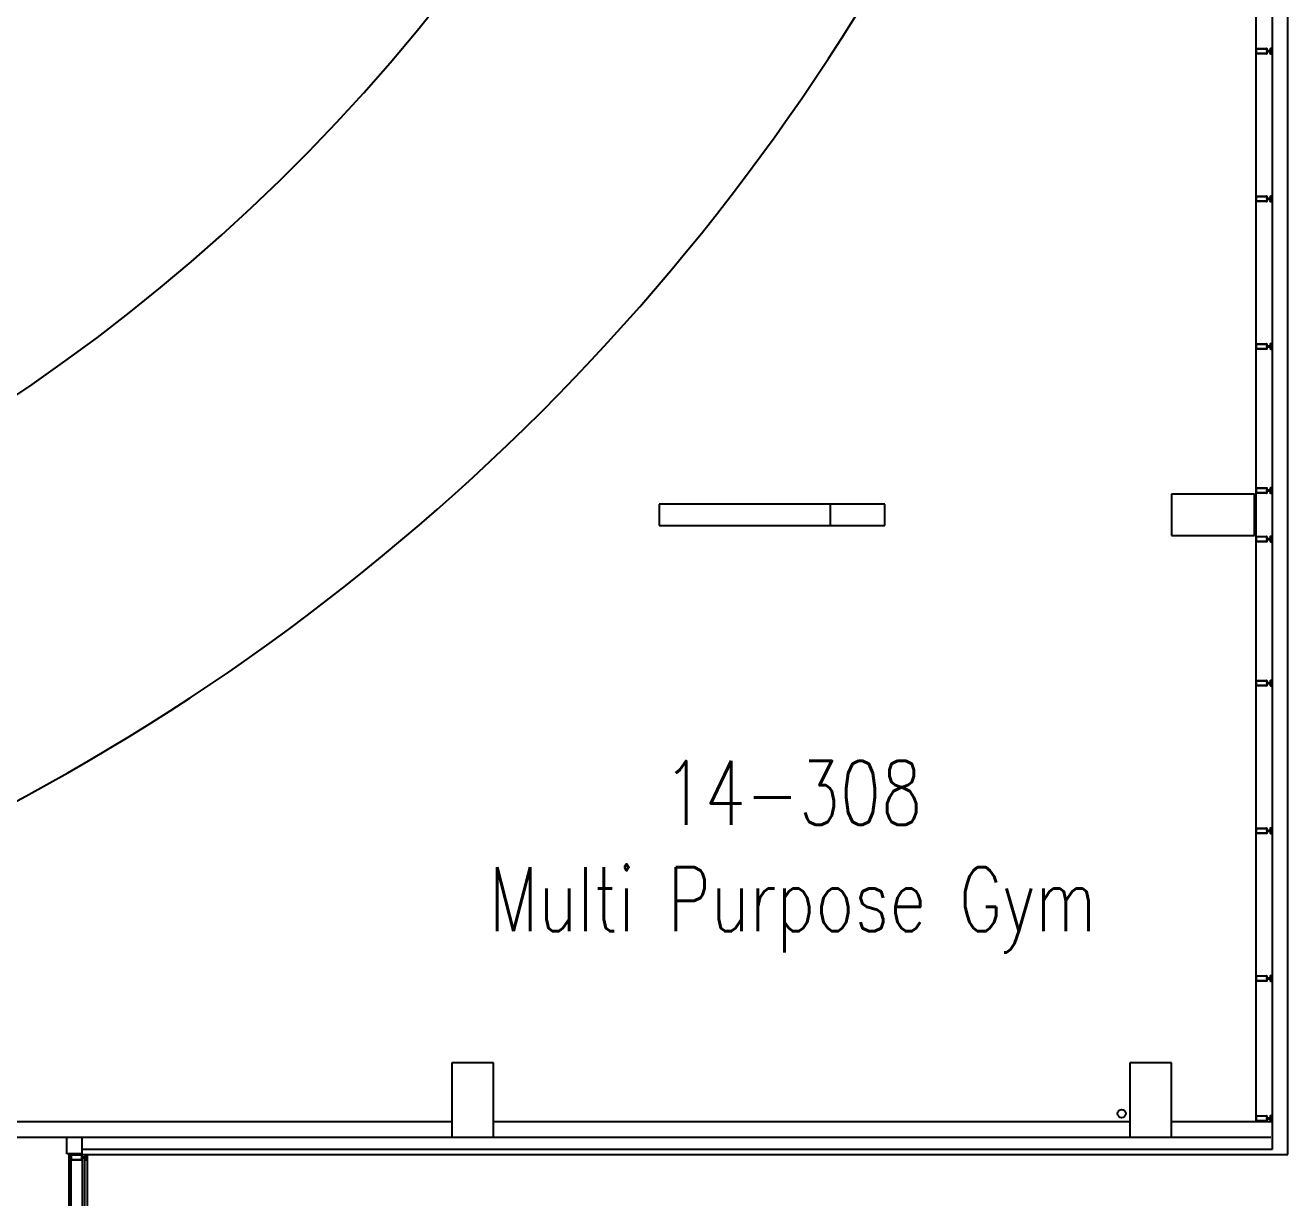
# Model space of a CAD drawing. Extents: x 11182 to 734459, y -1391328 to 152085.
# Drawn here: x 524027 to 539251, y -1367659 to -1353424 of the extents above; entities that cross this region are included whole.
import ezdxf
from ezdxf.enums import TextEntityAlignment as Align

# ---------------------------------------------------------------- set-up
doc = ezdxf.new("R2010")
doc.units = 0
doc.header["$LTSCALE"] = 500
doc.header["$MEASUREMENT"] = 0
for name, color, linetype in [('0_room_data', 7, 'CONTINUOUS'), ('1_Wall_Exist', 251, 'CONTINUOUS'), ('3_Text', 7, 'CONTINUOUS')]:
    doc.layers.add(name, color=color, linetype=linetype)
doc.styles.add('1_200', font='simplex.shx', dxfattribs={"width": 0.75, "height": 460})

# ---------------------------------------------------------------- blocks, each defined once
blk = doc.blocks.new('room_data')
at = {"layer": '3_Text', "style": '1_200', "width": 0.75}
for tag, p in [('ROOMNUM', (0, 0)), ('ROOMUSE', (0, -575))]:
    blk.add_attdef(tag, text='', height=345, dxfattribs=at).set_placement(p, align=Align.MIDDLE_CENTER)

msp = doc.modelspace()

# ---------------------------------------------------------------- linework, layer by layer
at = {"layer": '1_Wall_Exist'}
for p, q in [((539251, -1367041), (539251, -1339553)), ((539036, -1353729), (539036, -1353745)), ((539036, -1355509), (539036, -1355525)), ((539036, -1357289), (539036, -1357305)), ((538848, -1359077), (537848, -1359077)), ((537848, -1359077), (537848, -1359577)), ((538848, -1359577), (538848, -1359077)), ((539036, -1359027), (539036, -1359043)), ((531671, -1359197), (531671, -1359457)), ((534394, -1359197), (531671, -1359197)), ((533733, -1359197), (533733, -1359457)), ((534394, -1359457), (534394, -1359197)), ((531671, -1359457), (534394, -1359457)), ((537848, -1359577), (538848, -1359577)), ((539036, -1359611), (539036, -1359627)), ((539036, -1361349), (539036, -1361365)), ((539036, -1363129), (539036, -1363145)), ((539036, -1364909), (539036, -1364925)), ((529673, -1365937), (529173, -1365937)), ((529173, -1365937), (529173, -1366837)), ((529673, -1366837), (529673, -1365937)), ((537848, -1365937), (537348, -1365937)), ((537348, -1365937), (537348, -1366837)), ((537848, -1366837), (537848, -1365937)), ((539036, -1366597), (539036, -1366613)), ((529171, -1366647), (521496, -1366647)), ((537348, -1366647), (529671, -1366647)), ((539066, -1366647), (537848, -1366647)), ((539066, -1366978), (539066, -1366647)), ((539048, -1366837), (503442, -1366837)), ((524529, -1367033), (524529, -1366837)), ((524710, -1366837), (524710, -1367041)), ((524710, -1367033), (524529, -1367033)), ((524558, -1367659), (524558, -1367033)), ((524710, -1366978), (539066, -1366978)), ((524710, -1367041), (539251, -1367041)), ((524719, -1367659), (524719, -1367081)), ((524745, -1367659), (524745, -1367081)), ((524746, -1367071), (524746, -1367083)), ((524582, -1367659), (524582, -1367105)), ((524776, -1367659), (524776, -1367105))]:
    msp.add_line(p, q, dxfattribs=at)
for points in [[(539042, -1366613), (539000, -1366613), (539000, -1366631, -0.414214), (538999, -1366632), (538998, -1366632), (538998, -1366631), (538995, -1366631, 0.414214), (538994, -1366633), (538994, -1366634, 0.414214), (538995, -1366635), (538998, -1366635), (538998, -1366634), (538999, -1366634, -0.414214), (539000, -1366635), (539000, -1366637), (538872, -1366637), (538872, -1339626)], [(539066, -1366573), (539042, -1366573), (539042, -1366573, 0.36397), (539042, -1366574), (539045, -1366574), (539048, -1366575), (539064, -1366575), (539064, -1366635), (539048, -1366635, 1.25595), (539045, -1366635), (539042, -1366636, 0.36397), (539042, -1366636), (539042, -1366637), (539066, -1366637), (539066, -1339553)], [(538872, -1353705), (539000, -1353705), (539000, -1353706), (538999, -1353707), (538998, -1353707), (538998, -1353706), (538995, -1353706, 0.414214), (538994, -1353708), (538994, -1353709, 0.414214), (538995, -1353710), (538998, -1353710), (538998, -1353710), (538999, -1353710, -0.414214), (539000, -1353710), (539000, -1353729), (539042, -1353729)], [(539042, -1353745), (539000, -1353745), (539000, -1353763, -0.414214), (538999, -1353764), (538998, -1353764), (538998, -1353763), (538995, -1353763, 0.414214), (538994, -1353765), (538994, -1353766, 0.414214), (538995, -1353767), (538998, -1353767), (538998, -1353766), (538999, -1353766, -0.414214), (539000, -1353767), (539000, -1353769), (538872, -1353769)], [(539036, -1353733), (539035, -1353733), (539034, -1353734), (539034, -1353734), (539034, -1353733), (539033, -1353733), (539033, -1353734), (539033, -1353734), (539032, -1353733), (539032, -1353733), (539031, -1353734), (539031, -1353734), (539030, -1353733), (539030, -1353733), (539030, -1353734), (539029, -1353734), (539029, -1353733), (539029, -1353733), (539028, -1353734), (539028, -1353734), (539027, -1353733), (539027, -1353733), (539026, -1353734), (539026, -1353734), (539026, -1353733), (539025, -1353733), (539025, -1353734), (539025, -1353734), (539024, -1353733), (539024, -1353733), (539023, -1353734), (539023, -1353734), (539022, -1353733), (539022, -1353733), (539022, -1353734), (539021, -1353734), (539021, -1353733), (539021, -1353733), (539020, -1353734), (539020, -1353734), (539020, -1353734, 0.627131), (539020, -1353740), (539021, -1353740), (539021, -1353740), (539021, -1353741), (539022, -1353741), (539022, -1353740), (539022, -1353740), (539023, -1353741), (539023, -1353741), (539024, -1353740), (539024, -1353740), (539025, -1353741), (539025, -1353741), (539025, -1353740), (539026, -1353740), (539026, -1353741), (539026, -1353741), (539027, -1353740), (539027, -1353740), (539028, -1353741), (539028, -1353741), (539029, -1353740), (539029, -1353740), (539029, -1353741), (539030, -1353741), (539030, -1353740), (539030, -1353740), (539031, -1353741), (539031, -1353741), (539032, -1353740), (539032, -1353740), (539033, -1353741), (539033, -1353741), (539033, -1353740), (539034, -1353740), (539034, -1353741), (539034, -1353741), (539035, -1353740), (539035, -1353740), (539036, -1353741)], [(539042, -1353741), (539038, -1353741, -0.414214), (539037, -1353740), (539037, -1353734, -0.414214), (539038, -1353733), (539042, -1353733)], [(539045, -1353767), (539042, -1353768), (539040, -1353767), (539040, -1353766), (539042, -1353766), (539042, -1353707), (539040, -1353707), (539040, -1353707), (539042, -1353706), (539045, -1353706, 1), (539048, -1353707), (539055, -1353710, -0.297334), (539056, -1353711), (539056, -1353712, -0.541623), (539054, -1353713), (539050, -1353712, 0.104064), (539050, -1353711), (539046, -1353711, 0.414214), (539045, -1353712), (539045, -1353736), (539045, -1353737), (539045, -1353737), (539045, -1353761, 0.414214), (539046, -1353762), (539050, -1353762), (539050, -1353762), (539054, -1353760, -0.541623), (539056, -1353761), (539056, -1353762, -0.297334), (539055, -1353763), (539048, -1353767, 1), (539045, -1353767)], [(539066, -1353705), (539042, -1353705), (539042, -1353705, 0.36397), (539042, -1353706), (539045, -1353706), (539048, -1353707), (539064, -1353707), (539064, -1353767), (539048, -1353767, 1.25595), (539045, -1353767)], [(539042, -1353768, 0.36397), (539042, -1353768), (539042, -1353769), (539066, -1353769)], [(538872, -1355485), (539000, -1355485), (539000, -1355486), (538999, -1355487), (538998, -1355487), (538998, -1355486), (538995, -1355486, 0.414214), (538994, -1355488), (538994, -1355489, 0.414214), (538995, -1355490), (538998, -1355490), (538998, -1355490), (538999, -1355490, -0.414214), (539000, -1355490), (539000, -1355509), (539042, -1355509)], [(539036, -1355513), (539035, -1355513), (539034, -1355514), (539034, -1355514), (539034, -1355513), (539033, -1355513), (539033, -1355514), (539033, -1355514), (539032, -1355513), (539032, -1355513), (539031, -1355514), (539031, -1355514), (539030, -1355513), (539030, -1355513), (539030, -1355514), (539029, -1355514), (539029, -1355513), (539029, -1355513), (539028, -1355514), (539028, -1355514), (539027, -1355513), (539027, -1355513), (539026, -1355514), (539026, -1355514), (539026, -1355513), (539025, -1355513), (539025, -1355514), (539025, -1355514), (539024, -1355513), (539024, -1355513), (539023, -1355514), (539023, -1355514), (539022, -1355513), (539022, -1355513), (539022, -1355514), (539021, -1355514), (539021, -1355513), (539021, -1355513), (539020, -1355514), (539020, -1355514), (539020, -1355514, 0.627131), (539020, -1355520), (539021, -1355520), (539021, -1355520), (539021, -1355521), (539022, -1355521), (539022, -1355520), (539022, -1355520), (539023, -1355521), (539023, -1355521), (539024, -1355520), (539024, -1355520), (539025, -1355521), (539025, -1355521), (539025, -1355520), (539026, -1355520), (539026, -1355521), (539026, -1355521), (539027, -1355520), (539027, -1355520), (539028, -1355521), (539028, -1355521), (539029, -1355520), (539029, -1355520), (539029, -1355521), (539030, -1355521), (539030, -1355520), (539030, -1355520), (539031, -1355521), (539031, -1355521), (539032, -1355520), (539032, -1355520), (539033, -1355521), (539033, -1355521), (539033, -1355520), (539034, -1355520), (539034, -1355521), (539034, -1355521), (539035, -1355520), (539035, -1355520), (539036, -1355521)], [(539042, -1355521), (539038, -1355521, -0.414214), (539037, -1355520), (539037, -1355514, -0.414214), (539038, -1355513), (539042, -1355513)], [(539045, -1355547), (539042, -1355548), (539040, -1355547), (539040, -1355546), (539042, -1355546), (539042, -1355487), (539040, -1355487), (539040, -1355487), (539042, -1355486), (539045, -1355486, 1), (539048, -1355487), (539055, -1355490, -0.297334), (539056, -1355491), (539056, -1355492, -0.541623), (539054, -1355493), (539050, -1355492, 0.104064), (539050, -1355491), (539046, -1355491, 0.414214), (539045, -1355492), (539045, -1355516), (539045, -1355517), (539045, -1355517), (539045, -1355541, 0.414214), (539046, -1355542), (539050, -1355542), (539050, -1355542), (539054, -1355540, -0.541623), (539056, -1355541), (539056, -1355542, -0.297334), (539055, -1355543), (539048, -1355547, 1), (539045, -1355547)], [(539066, -1355485), (539042, -1355485), (539042, -1355485, 0.36397), (539042, -1355486), (539045, -1355486), (539048, -1355487), (539064, -1355487), (539064, -1355547), (539048, -1355547, 1.25595), (539045, -1355547)], [(539042, -1355525), (539000, -1355525), (539000, -1355543, -0.414214), (538999, -1355544), (538998, -1355544), (538998, -1355543), (538995, -1355543, 0.414214), (538994, -1355545), (538994, -1355546, 0.414214), (538995, -1355547), (538998, -1355547), (538998, -1355546), (538999, -1355546, -0.414214), (539000, -1355547), (539000, -1355549), (538872, -1355549)], [(539042, -1355548, 0.36397), (539042, -1355548), (539042, -1355549), (539066, -1355549)], [(538872, -1357265), (539000, -1357265), (539000, -1357266), (538999, -1357267), (538998, -1357267), (538998, -1357266), (538995, -1357266, 0.414214), (538994, -1357268), (538994, -1357269, 0.414214), (538995, -1357270), (538998, -1357270), (538998, -1357270), (538999, -1357270, -0.414214), (539000, -1357270), (539000, -1357289), (539042, -1357289)], [(539042, -1357305), (539000, -1357305), (539000, -1357323, -0.414214), (538999, -1357324), (538998, -1357324), (538998, -1357323), (538995, -1357323, 0.414214), (538994, -1357325), (538994, -1357326, 0.414214), (538995, -1357327), (538998, -1357327), (538998, -1357326), (538999, -1357326, -0.414214), (539000, -1357327), (539000, -1357329), (538872, -1357329)], [(539036, -1357293), (539035, -1357293), (539034, -1357294), (539034, -1357294), (539034, -1357293), (539033, -1357293), (539033, -1357294), (539033, -1357294), (539032, -1357293), (539032, -1357293), (539031, -1357294), (539031, -1357294), (539030, -1357293), (539030, -1357293), (539030, -1357294), (539029, -1357294), (539029, -1357293), (539029, -1357293), (539028, -1357294), (539028, -1357294), (539027, -1357293), (539027, -1357293), (539026, -1357294), (539026, -1357294), (539026, -1357293), (539025, -1357293), (539025, -1357294), (539025, -1357294), (539024, -1357293), (539024, -1357293), (539023, -1357294), (539023, -1357294), (539022, -1357293), (539022, -1357293), (539022, -1357294), (539021, -1357294), (539021, -1357293), (539021, -1357293), (539020, -1357294), (539020, -1357294), (539020, -1357294, 0.627131), (539020, -1357300), (539021, -1357300), (539021, -1357300), (539021, -1357301), (539022, -1357301), (539022, -1357300), (539022, -1357300), (539023, -1357301), (539023, -1357301), (539024, -1357300), (539024, -1357300), (539025, -1357301), (539025, -1357301), (539025, -1357300), (539026, -1357300), (539026, -1357301), (539026, -1357301), (539027, -1357300), (539027, -1357300), (539028, -1357301), (539028, -1357301), (539029, -1357300), (539029, -1357300), (539029, -1357301), (539030, -1357301), (539030, -1357300), (539030, -1357300), (539031, -1357301), (539031, -1357301), (539032, -1357300), (539032, -1357300), (539033, -1357301), (539033, -1357301), (539033, -1357300), (539034, -1357300), (539034, -1357301), (539034, -1357301), (539035, -1357300), (539035, -1357300), (539036, -1357301)], [(539042, -1357301), (539038, -1357301, -0.414214), (539037, -1357300), (539037, -1357294, -0.414214), (539038, -1357293), (539042, -1357293)], [(539045, -1357327), (539042, -1357328), (539040, -1357327), (539040, -1357326), (539042, -1357326), (539042, -1357267), (539040, -1357267), (539040, -1357267), (539042, -1357266), (539045, -1357266, 1), (539048, -1357267), (539055, -1357270, -0.297334), (539056, -1357271), (539056, -1357272, -0.541623), (539054, -1357273), (539050, -1357272, 0.104064), (539050, -1357271), (539046, -1357271, 0.414214), (539045, -1357272), (539045, -1357296), (539045, -1357297), (539045, -1357297), (539045, -1357321, 0.414214), (539046, -1357322), (539050, -1357322), (539050, -1357322), (539054, -1357320, -0.541623), (539056, -1357321), (539056, -1357322, -0.297334), (539055, -1357323), (539048, -1357327, 1), (539045, -1357327)], [(539066, -1357265), (539042, -1357265), (539042, -1357265, 0.36397), (539042, -1357266), (539045, -1357266), (539048, -1357267), (539064, -1357267), (539064, -1357327), (539048, -1357327, 1.25595), (539045, -1357327)], [(539042, -1357328, 0.36397), (539042, -1357328), (539042, -1357329), (539066, -1357329)], [(538872, -1359003), (539000, -1359003), (539000, -1359004), (538999, -1359005), (538998, -1359005), (538998, -1359004), (538995, -1359004, 0.414214), (538994, -1359006), (538994, -1359007, 0.414214), (538995, -1359008), (538998, -1359008), (538998, -1359008), (538999, -1359008, -0.414214), (539000, -1359008), (539000, -1359027), (539042, -1359027)], [(539066, -1359003), (539042, -1359003), (539042, -1359003, 0.36397), (539042, -1359004), (539045, -1359004), (539048, -1359005), (539064, -1359005), (539064, -1359065), (539048, -1359065, 1.25595), (539045, -1359065), (539042, -1359066, 0.36397), (539042, -1359066), (539042, -1359067), (539066, -1359067)], [(539042, -1359043), (539000, -1359043), (539000, -1359061, -0.414214), (538999, -1359062), (538998, -1359062), (538998, -1359061), (538995, -1359061, 0.414214), (538994, -1359063), (538994, -1359064, 0.414214), (538995, -1359065), (538998, -1359065), (538998, -1359064), (538999, -1359064, -0.414214), (539000, -1359065), (539000, -1359067), (538872, -1359067)], [(539036, -1359031), (539035, -1359031), (539034, -1359032), (539034, -1359032), (539034, -1359031), (539033, -1359031), (539033, -1359032), (539033, -1359032), (539032, -1359031), (539032, -1359031), (539031, -1359032), (539031, -1359032), (539030, -1359031), (539030, -1359031), (539030, -1359032), (539029, -1359032), (539029, -1359031), (539029, -1359031), (539028, -1359032), (539028, -1359032), (539027, -1359031), (539027, -1359031), (539026, -1359032), (539026, -1359032), (539026, -1359031), (539025, -1359031), (539025, -1359032), (539025, -1359032), (539024, -1359031), (539024, -1359031), (539023, -1359032), (539023, -1359032), (539022, -1359031), (539022, -1359031), (539022, -1359032), (539021, -1359032), (539021, -1359031), (539021, -1359031), (539020, -1359032), (539020, -1359032), (539020, -1359032, 0.627131), (539020, -1359038), (539021, -1359038), (539021, -1359038), (539021, -1359039), (539022, -1359039), (539022, -1359038), (539022, -1359038), (539023, -1359039), (539023, -1359039), (539024, -1359038), (539024, -1359038), (539025, -1359039), (539025, -1359039), (539025, -1359038), (539026, -1359038), (539026, -1359039), (539026, -1359039), (539027, -1359038), (539027, -1359038), (539028, -1359039), (539028, -1359039), (539029, -1359038), (539029, -1359038), (539029, -1359039), (539030, -1359039), (539030, -1359038), (539030, -1359038), (539031, -1359039), (539031, -1359039), (539032, -1359038), (539032, -1359038), (539033, -1359039), (539033, -1359039), (539033, -1359038), (539034, -1359038), (539034, -1359039), (539034, -1359039), (539035, -1359038), (539035, -1359038), (539036, -1359039)], [(539042, -1359039), (539038, -1359039, -0.414214), (539037, -1359038), (539037, -1359032, -0.414214), (539038, -1359031), (539042, -1359031)], [(538872, -1359587), (539000, -1359587), (539000, -1359588), (538999, -1359589), (538998, -1359589), (538998, -1359588), (538995, -1359588, 0.414214), (538994, -1359590), (538994, -1359591, 0.414214), (538995, -1359592), (538998, -1359592), (538998, -1359592), (538999, -1359592, -0.414214), (539000, -1359592), (539000, -1359611), (539042, -1359611)], [(539036, -1359615), (539035, -1359615), (539034, -1359616), (539034, -1359616), (539034, -1359615), (539033, -1359615), (539033, -1359616), (539033, -1359616), (539032, -1359615), (539032, -1359615), (539031, -1359616), (539031, -1359616), (539030, -1359615), (539030, -1359615), (539030, -1359616), (539029, -1359616), (539029, -1359615), (539029, -1359615), (539028, -1359616), (539028, -1359616), (539027, -1359615), (539027, -1359615), (539026, -1359616), (539026, -1359616), (539026, -1359615), (539025, -1359615), (539025, -1359616), (539025, -1359616), (539024, -1359615), (539024, -1359615), (539023, -1359616), (539023, -1359616), (539022, -1359615), (539022, -1359615), (539022, -1359616), (539021, -1359616), (539021, -1359615), (539021, -1359615), (539020, -1359616), (539020, -1359616), (539020, -1359616, 0.627131), (539020, -1359622), (539021, -1359622), (539021, -1359622), (539021, -1359623), (539022, -1359623), (539022, -1359622), (539022, -1359622), (539023, -1359623), (539023, -1359623), (539024, -1359622), (539024, -1359622), (539025, -1359623), (539025, -1359623), (539025, -1359622), (539026, -1359622), (539026, -1359623), (539026, -1359623), (539027, -1359622), (539027, -1359622), (539028, -1359623), (539028, -1359623), (539029, -1359622), (539029, -1359622), (539029, -1359623), (539030, -1359623), (539030, -1359622), (539030, -1359622), (539031, -1359623), (539031, -1359623), (539032, -1359622), (539032, -1359622), (539033, -1359623), (539033, -1359623), (539033, -1359622), (539034, -1359622), (539034, -1359623), (539034, -1359623), (539035, -1359622), (539035, -1359622), (539036, -1359623)], [(539042, -1359623), (539038, -1359623, -0.414214), (539037, -1359622), (539037, -1359616, -0.414214), (539038, -1359615), (539042, -1359615)], [(539066, -1359587), (539042, -1359587), (539042, -1359587, 0.36397), (539042, -1359588), (539045, -1359588), (539048, -1359589), (539064, -1359589), (539064, -1359649), (539048, -1359649, 1.25595), (539045, -1359649), (539042, -1359650, 0.36397), (539042, -1359650), (539042, -1359651), (539066, -1359651)], [(539042, -1359627), (539000, -1359627), (539000, -1359645, -0.414214), (538999, -1359646), (538998, -1359646), (538998, -1359645), (538995, -1359645, 0.414214), (538994, -1359647), (538994, -1359648, 0.414214), (538995, -1359649), (538998, -1359649), (538998, -1359648), (538999, -1359648, -0.414214), (539000, -1359649), (539000, -1359651), (538872, -1359651)], [(538872, -1361325), (539000, -1361325), (539000, -1361326), (538999, -1361327), (538998, -1361327), (538998, -1361326), (538995, -1361326, 0.414214), (538994, -1361328), (538994, -1361329, 0.414214), (538995, -1361330), (538998, -1361330), (538998, -1361330), (538999, -1361330, -0.414214), (539000, -1361330), (539000, -1361349), (539042, -1361349)], [(539042, -1361365), (539000, -1361365), (539000, -1361383, -0.414214), (538999, -1361384), (538998, -1361384), (538998, -1361383), (538995, -1361383, 0.414214), (538994, -1361385), (538994, -1361386, 0.414214), (538995, -1361387), (538998, -1361387), (538998, -1361386), (538999, -1361386, -0.414214), (539000, -1361387), (539000, -1361389), (538872, -1361389)], [(539036, -1361353), (539035, -1361353), (539034, -1361354), (539034, -1361354), (539034, -1361353), (539033, -1361353), (539033, -1361354), (539033, -1361354), (539032, -1361353), (539032, -1361353), (539031, -1361354), (539031, -1361354), (539030, -1361353), (539030, -1361353), (539030, -1361354), (539029, -1361354), (539029, -1361353), (539029, -1361353), (539028, -1361354), (539028, -1361354), (539027, -1361353), (539027, -1361353), (539026, -1361354), (539026, -1361354), (539026, -1361353), (539025, -1361353), (539025, -1361354), (539025, -1361354), (539024, -1361353), (539024, -1361353), (539023, -1361354), (539023, -1361354), (539022, -1361353), (539022, -1361353), (539022, -1361354), (539021, -1361354), (539021, -1361353), (539021, -1361353), (539020, -1361354), (539020, -1361354), (539020, -1361354, 0.627131), (539020, -1361360), (539021, -1361360), (539021, -1361360), (539021, -1361361), (539022, -1361361), (539022, -1361360), (539022, -1361360), (539023, -1361361), (539023, -1361361), (539024, -1361360), (539024, -1361360), (539025, -1361361), (539025, -1361361), (539025, -1361360), (539026, -1361360), (539026, -1361361), (539026, -1361361), (539027, -1361360), (539027, -1361360), (539028, -1361361), (539028, -1361361), (539029, -1361360), (539029, -1361360), (539029, -1361361), (539030, -1361361), (539030, -1361360), (539030, -1361360), (539031, -1361361), (539031, -1361361), (539032, -1361360), (539032, -1361360), (539033, -1361361), (539033, -1361361), (539033, -1361360), (539034, -1361360), (539034, -1361361), (539034, -1361361), (539035, -1361360), (539035, -1361360), (539036, -1361361)], [(539042, -1361361), (539038, -1361361, -0.414214), (539037, -1361360), (539037, -1361354, -0.414214), (539038, -1361353), (539042, -1361353)], [(539066, -1361325), (539042, -1361325), (539042, -1361325, 0.36397), (539042, -1361326), (539045, -1361326), (539048, -1361327), (539064, -1361327), (539064, -1361387), (539048, -1361387, 1.25595), (539045, -1361387), (539042, -1361388, 0.36397), (539042, -1361388), (539042, -1361389), (539066, -1361389)], [(538872, -1363105), (539000, -1363105), (539000, -1363106), (538999, -1363107), (538998, -1363107), (538998, -1363106), (538995, -1363106, 0.414214), (538994, -1363108), (538994, -1363109, 0.414214), (538995, -1363110), (538998, -1363110), (538998, -1363110), (538999, -1363110, -0.414214), (539000, -1363110), (539000, -1363129), (539042, -1363129)], [(539066, -1363105), (539042, -1363105), (539042, -1363105, 0.36397), (539042, -1363106), (539045, -1363106), (539048, -1363107), (539064, -1363107), (539064, -1363167), (539048, -1363167, 1.25595), (539045, -1363167), (539042, -1363168, 0.36397), (539042, -1363168), (539042, -1363169), (539066, -1363169)], [(539042, -1363145), (539000, -1363145), (539000, -1363163, -0.414214), (538999, -1363164), (538998, -1363164), (538998, -1363163), (538995, -1363163, 0.414214), (538994, -1363165), (538994, -1363166, 0.414214), (538995, -1363167), (538998, -1363167), (538998, -1363166), (538999, -1363166, -0.414214), (539000, -1363167), (539000, -1363169), (538872, -1363169)], [(539036, -1363133), (539035, -1363133), (539034, -1363134), (539034, -1363134), (539034, -1363133), (539033, -1363133), (539033, -1363134), (539033, -1363134), (539032, -1363133), (539032, -1363133), (539031, -1363134), (539031, -1363134), (539030, -1363133), (539030, -1363133), (539030, -1363134), (539029, -1363134), (539029, -1363133), (539029, -1363133), (539028, -1363134), (539028, -1363134), (539027, -1363133), (539027, -1363133), (539026, -1363134), (539026, -1363134), (539026, -1363133), (539025, -1363133), (539025, -1363134), (539025, -1363134), (539024, -1363133), (539024, -1363133), (539023, -1363134), (539023, -1363134), (539022, -1363133), (539022, -1363133), (539022, -1363134), (539021, -1363134), (539021, -1363133), (539021, -1363133), (539020, -1363134), (539020, -1363134), (539020, -1363134, 0.627131), (539020, -1363140), (539021, -1363140), (539021, -1363140), (539021, -1363141), (539022, -1363141), (539022, -1363140), (539022, -1363140), (539023, -1363141), (539023, -1363141), (539024, -1363140), (539024, -1363140), (539025, -1363141), (539025, -1363141), (539025, -1363140), (539026, -1363140), (539026, -1363141), (539026, -1363141), (539027, -1363140), (539027, -1363140), (539028, -1363141), (539028, -1363141), (539029, -1363140), (539029, -1363140), (539029, -1363141), (539030, -1363141), (539030, -1363140), (539030, -1363140), (539031, -1363141), (539031, -1363141), (539032, -1363140), (539032, -1363140), (539033, -1363141), (539033, -1363141), (539033, -1363140), (539034, -1363140), (539034, -1363141), (539034, -1363141), (539035, -1363140), (539035, -1363140), (539036, -1363141)], [(539042, -1363141), (539038, -1363141, -0.414214), (539037, -1363140), (539037, -1363134, -0.414214), (539038, -1363133), (539042, -1363133)], [(538872, -1364885), (539000, -1364885), (539000, -1364886), (538999, -1364887), (538998, -1364887), (538998, -1364886), (538995, -1364886, 0.414214), (538994, -1364888), (538994, -1364889, 0.414214), (538995, -1364890), (538998, -1364890), (538998, -1364890), (538999, -1364890, -0.414214), (539000, -1364890), (539000, -1364909), (539042, -1364909)], [(539042, -1364925), (539000, -1364925), (539000, -1364943, -0.414214), (538999, -1364944), (538998, -1364944), (538998, -1364943), (538995, -1364943, 0.414214), (538994, -1364945), (538994, -1364946, 0.414214), (538995, -1364947), (538998, -1364947), (538998, -1364946), (538999, -1364946, -0.414214), (539000, -1364947), (539000, -1364949), (538872, -1364949)], [(539036, -1364913), (539035, -1364913), (539034, -1364914), (539034, -1364914), (539034, -1364913), (539033, -1364913), (539033, -1364914), (539033, -1364914), (539032, -1364913), (539032, -1364913), (539031, -1364914), (539031, -1364914), (539030, -1364913), (539030, -1364913), (539030, -1364914), (539029, -1364914), (539029, -1364913), (539029, -1364913), (539028, -1364914), (539028, -1364914), (539027, -1364913), (539027, -1364913), (539026, -1364914), (539026, -1364914), (539026, -1364913), (539025, -1364913), (539025, -1364914), (539025, -1364914), (539024, -1364913), (539024, -1364913), (539023, -1364914), (539023, -1364914), (539022, -1364913), (539022, -1364913), (539022, -1364914), (539021, -1364914), (539021, -1364913), (539021, -1364913), (539020, -1364914), (539020, -1364914), (539020, -1364914, 0.627131), (539020, -1364920), (539021, -1364920), (539021, -1364920), (539021, -1364921), (539022, -1364921), (539022, -1364920), (539022, -1364920), (539023, -1364921), (539023, -1364921), (539024, -1364920), (539024, -1364920), (539025, -1364921), (539025, -1364921), (539025, -1364920), (539026, -1364920), (539026, -1364921), (539026, -1364921), (539027, -1364920), (539027, -1364920), (539028, -1364921), (539028, -1364921), (539029, -1364920), (539029, -1364920), (539029, -1364921), (539030, -1364921), (539030, -1364920), (539030, -1364920), (539031, -1364921), (539031, -1364921), (539032, -1364920), (539032, -1364920), (539033, -1364921), (539033, -1364921), (539033, -1364920), (539034, -1364920), (539034, -1364921), (539034, -1364921), (539035, -1364920), (539035, -1364920), (539036, -1364921)], [(539042, -1364921), (539038, -1364921, -0.414214), (539037, -1364920), (539037, -1364914, -0.414214), (539038, -1364913), (539042, -1364913)], [(539066, -1364885), (539042, -1364885), (539042, -1364885, 0.36397), (539042, -1364886), (539045, -1364886), (539048, -1364887), (539064, -1364887), (539064, -1364947), (539048, -1364947, 1.25595), (539045, -1364947), (539042, -1364948, 0.36397), (539042, -1364948), (539042, -1364949), (539066, -1364949)], [(538872, -1366573), (539000, -1366573), (539000, -1366574), (538999, -1366575), (538998, -1366575), (538998, -1366574), (538995, -1366574, 0.414214), (538994, -1366576), (538994, -1366577, 0.414214), (538995, -1366578), (538998, -1366578), (538998, -1366578), (538999, -1366578, -0.414214), (539000, -1366578), (539000, -1366597), (539042, -1366597)], [(539036, -1366601), (539035, -1366601), (539034, -1366602), (539034, -1366602), (539034, -1366601), (539033, -1366601), (539033, -1366602), (539033, -1366602), (539032, -1366601), (539032, -1366601), (539031, -1366602), (539031, -1366602), (539030, -1366601), (539030, -1366601), (539030, -1366602), (539029, -1366602), (539029, -1366601), (539029, -1366601), (539028, -1366602), (539028, -1366602), (539027, -1366601), (539027, -1366601), (539026, -1366602), (539026, -1366602), (539026, -1366601), (539025, -1366601), (539025, -1366602), (539025, -1366602), (539024, -1366601), (539024, -1366601), (539023, -1366602), (539023, -1366602), (539022, -1366601), (539022, -1366601), (539022, -1366602), (539021, -1366602), (539021, -1366601), (539021, -1366601), (539020, -1366602), (539020, -1366602), (539020, -1366602, 0.627131), (539020, -1366608), (539021, -1366608), (539021, -1366608), (539021, -1366609), (539022, -1366609), (539022, -1366608), (539022, -1366608), (539023, -1366609), (539023, -1366609), (539024, -1366608), (539024, -1366608), (539025, -1366609), (539025, -1366609), (539025, -1366608), (539026, -1366608), (539026, -1366609), (539026, -1366609), (539027, -1366608), (539027, -1366608), (539028, -1366609), (539028, -1366609), (539029, -1366608), (539029, -1366608), (539029, -1366609), (539030, -1366609), (539030, -1366608), (539030, -1366608), (539031, -1366609), (539031, -1366609), (539032, -1366608), (539032, -1366608), (539033, -1366609), (539033, -1366609), (539033, -1366608), (539034, -1366608), (539034, -1366609), (539034, -1366609), (539035, -1366608), (539035, -1366608), (539036, -1366609)], [(539042, -1366609), (539038, -1366609, -0.414214), (539037, -1366608), (539037, -1366602, -0.414214), (539038, -1366601), (539042, -1366601)], [(524752, -1367083), (524710, -1367083), (524710, -1367101, -0.414214), (524710, -1367102), (524709, -1367102), (524709, -1367101), (524706, -1367101, 0.414214), (524704, -1367103), (524704, -1367103, 0.414214), (524706, -1367105), (524709, -1367105), (524709, -1367104), (524710, -1367104, -0.414214), (524710, -1367105), (524710, -1367107), (524582, -1367107), (524582, -1367043), (524710, -1367043), (524710, -1367044), (524710, -1367045), (524709, -1367045), (524709, -1367044), (524706, -1367044, 0.414214), (524704, -1367046), (524704, -1367047, 0.414214), (524706, -1367048), (524709, -1367048), (524709, -1367048), (524710, -1367048, -0.414214), (524710, -1367048), (524710, -1367067), (524746, -1367067), (524746, -1367071), (524746, -1367071), (524745, -1367072), (524745, -1367072), (524744, -1367071), (524744, -1367071), (524743, -1367072), (524743, -1367072), (524743, -1367071), (524742, -1367071), (524742, -1367072), (524742, -1367072), (524741, -1367071), (524741, -1367071), (524740, -1367072), (524740, -1367072), (524739, -1367071), (524739, -1367071), (524739, -1367072), (524738, -1367072), (524738, -1367071), (524738, -1367071), (524737, -1367072), (524737, -1367072), (524736, -1367071), (524736, -1367071), (524735, -1367072), (524735, -1367072), (524735, -1367071), (524734, -1367071), (524734, -1367072), (524734, -1367072), (524733, -1367071), (524733, -1367071), (524732, -1367072), (524732, -1367072), (524731, -1367071), (524731, -1367071), (524731, -1367072), (524730, -1367072), (524730, -1367071, 0.627131), (524731, -1367078), (524731, -1367078), (524731, -1367078), (524732, -1367078), (524732, -1367078), (524733, -1367078), (524733, -1367078), (524734, -1367078), (524734, -1367078), (524734, -1367078), (524735, -1367078), (524735, -1367078), (524735, -1367078), (524736, -1367078), (524736, -1367078), (524737, -1367078), (524737, -1367078), (524738, -1367078), (524738, -1367078), (524738, -1367078), (524739, -1367078), (524739, -1367078), (524739, -1367078), (524740, -1367078), (524740, -1367078), (524741, -1367078), (524741, -1367078), (524742, -1367078), (524742, -1367078), (524742, -1367078), (524743, -1367078), (524743, -1367078), (524743, -1367078), (524744, -1367078), (524744, -1367078), (524745, -1367078), (524745, -1367078), (524746, -1367078), (524746, -1367078), (524746, -1367078)], [(524752, -1367083), (524752, -1367079), (524748, -1367079, -0.414214), (524747, -1367078), (524747, -1367071, -0.414214), (524748, -1367071), (524752, -1367071), (524752, -1367067), (524746, -1367067)]]:
    msp.add_lwpolyline(points, format="xyb", dxfattribs=at)
for points in [[(538991, -1353763), (538991, -1353766), (538875, -1353766), (538875, -1353708), (538991, -1353708), (538991, -1353711, 0.414214), (538993, -1353714), (538997, -1353714), (538997, -1353760), (538993, -1353760, 0.414214)], [(539014, -1353741, -0.414214), (539013, -1353742), (539001, -1353742, -0.414214), (539000, -1353741), (539000, -1353733, -0.414214), (539001, -1353732), (539013, -1353732, -0.414214), (539014, -1353733)], [(538991, -1355543), (538991, -1355546), (538875, -1355546), (538875, -1355488), (538991, -1355488), (538991, -1355491, 0.414214), (538993, -1355494), (538997, -1355494), (538997, -1355540), (538993, -1355540, 0.414214)], [(539014, -1355521, -0.414214), (539013, -1355522), (539001, -1355522, -0.414214), (539000, -1355521), (539000, -1355513, -0.414214), (539001, -1355512), (539013, -1355512, -0.414214), (539014, -1355513)], [(538991, -1357323), (538991, -1357326), (538875, -1357326), (538875, -1357268), (538991, -1357268), (538991, -1357271, 0.414214), (538993, -1357274), (538997, -1357274), (538997, -1357320), (538993, -1357320, 0.414214)], [(539014, -1357301, -0.414214), (539013, -1357302), (539001, -1357302, -0.414214), (539000, -1357301), (539000, -1357293, -0.414214), (539001, -1357292), (539013, -1357292, -0.414214), (539014, -1357293)], [(538991, -1359061), (538991, -1359064), (538875, -1359064), (538875, -1359006), (538991, -1359006), (538991, -1359009, 0.414214), (538993, -1359012), (538997, -1359012), (538997, -1359058), (538993, -1359058, 0.414214)], [(539050, -1359060, 0.104064), (539050, -1359060), (539054, -1359058, -0.541623), (539056, -1359059), (539056, -1359060, -0.297334), (539055, -1359061), (539048, -1359065, 1), (539045, -1359065), (539042, -1359066), (539040, -1359065), (539040, -1359064), (539042, -1359064), (539042, -1359005), (539040, -1359005), (539040, -1359005), (539042, -1359004), (539045, -1359004, 1), (539048, -1359005), (539055, -1359008, -0.297334), (539056, -1359009), (539056, -1359010, -0.541623), (539054, -1359011), (539050, -1359010, 0.104064), (539050, -1359009), (539046, -1359009, 0.414214), (539045, -1359010), (539045, -1359034), (539045, -1359035), (539045, -1359035), (539045, -1359059, 0.414214), (539046, -1359060)], [(539014, -1359039, -0.414214), (539013, -1359040), (539001, -1359040, -0.414214), (539000, -1359039), (539000, -1359031, -0.414214), (539001, -1359030), (539013, -1359030, -0.414214), (539014, -1359031)], [(538991, -1359645), (538991, -1359648), (538875, -1359648), (538875, -1359590), (538991, -1359590), (538991, -1359593, 0.414214), (538993, -1359596), (538997, -1359596), (538997, -1359642), (538993, -1359642, 0.414214)], [(539014, -1359623, -0.414214), (539013, -1359624), (539001, -1359624, -0.414214), (539000, -1359623), (539000, -1359615, -0.414214), (539001, -1359614), (539013, -1359614, -0.414214), (539014, -1359615)], [(539050, -1359644, 0.104064), (539050, -1359644), (539054, -1359642, -0.541623), (539056, -1359643), (539056, -1359644, -0.297334), (539055, -1359645), (539048, -1359649, 1), (539045, -1359649), (539042, -1359650), (539040, -1359649), (539040, -1359648), (539042, -1359648), (539042, -1359589), (539040, -1359589), (539040, -1359589), (539042, -1359588), (539045, -1359588, 1), (539048, -1359589), (539055, -1359592, -0.297334), (539056, -1359593), (539056, -1359594, -0.541623), (539054, -1359595), (539050, -1359594, 0.104064), (539050, -1359593), (539046, -1359593, 0.414214), (539045, -1359594), (539045, -1359618), (539045, -1359619), (539045, -1359619), (539045, -1359643, 0.414214), (539046, -1359644)], [(538991, -1361383), (538991, -1361386), (538875, -1361386), (538875, -1361328), (538991, -1361328), (538991, -1361331, 0.414214), (538993, -1361334), (538997, -1361334), (538997, -1361380), (538993, -1361380, 0.414214)], [(539014, -1361361, -0.414214), (539013, -1361362), (539001, -1361362, -0.414214), (539000, -1361361), (539000, -1361353, -0.414214), (539001, -1361352), (539013, -1361352, -0.414214), (539014, -1361353)], [(539050, -1361382, 0.104064), (539050, -1361382), (539054, -1361380, -0.541623), (539056, -1361381), (539056, -1361382, -0.297334), (539055, -1361383), (539048, -1361387, 1), (539045, -1361387), (539042, -1361388), (539040, -1361387), (539040, -1361386), (539042, -1361386), (539042, -1361327), (539040, -1361327), (539040, -1361327), (539042, -1361326), (539045, -1361326, 1), (539048, -1361327), (539055, -1361330, -0.297334), (539056, -1361331), (539056, -1361332, -0.541623), (539054, -1361333), (539050, -1361332, 0.104064), (539050, -1361331), (539046, -1361331, 0.414214), (539045, -1361332), (539045, -1361356), (539045, -1361357), (539045, -1361357), (539045, -1361381, 0.414214), (539046, -1361382)], [(538991, -1363163), (538991, -1363166), (538875, -1363166), (538875, -1363108), (538991, -1363108), (538991, -1363111, 0.414214), (538993, -1363114), (538997, -1363114), (538997, -1363160), (538993, -1363160, 0.414214)], [(539050, -1363162, 0.104064), (539050, -1363162), (539054, -1363160, -0.541623), (539056, -1363161), (539056, -1363162, -0.297334), (539055, -1363163), (539048, -1363167, 1), (539045, -1363167), (539042, -1363168), (539040, -1363167), (539040, -1363166), (539042, -1363166), (539042, -1363107), (539040, -1363107), (539040, -1363107), (539042, -1363106), (539045, -1363106, 1), (539048, -1363107), (539055, -1363110, -0.297334), (539056, -1363111), (539056, -1363112, -0.541623), (539054, -1363113), (539050, -1363112, 0.104064), (539050, -1363111), (539046, -1363111, 0.414214), (539045, -1363112), (539045, -1363136), (539045, -1363137), (539045, -1363137), (539045, -1363161, 0.414214), (539046, -1363162)], [(539014, -1363141, -0.414214), (539013, -1363142), (539001, -1363142, -0.414214), (539000, -1363141), (539000, -1363133, -0.414214), (539001, -1363132), (539013, -1363132, -0.414214), (539014, -1363133)], [(538991, -1364943), (538991, -1364946), (538875, -1364946), (538875, -1364888), (538991, -1364888), (538991, -1364891, 0.414214), (538993, -1364894), (538997, -1364894), (538997, -1364940), (538993, -1364940, 0.414214)], [(539014, -1364921, -0.414214), (539013, -1364922), (539001, -1364922, -0.414214), (539000, -1364921), (539000, -1364913, -0.414214), (539001, -1364912), (539013, -1364912, -0.414214), (539014, -1364913)], [(539050, -1364942, 0.104064), (539050, -1364942), (539054, -1364940, -0.541623), (539056, -1364941), (539056, -1364942, -0.297334), (539055, -1364943), (539048, -1364947, 1), (539045, -1364947), (539042, -1364948), (539040, -1364947), (539040, -1364946), (539042, -1364946), (539042, -1364887), (539040, -1364887), (539040, -1364887), (539042, -1364886), (539045, -1364886, 1), (539048, -1364887), (539055, -1364890, -0.297334), (539056, -1364891), (539056, -1364892, -0.541623), (539054, -1364893), (539050, -1364892, 0.104064), (539050, -1364891), (539046, -1364891, 0.414214), (539045, -1364892), (539045, -1364916), (539045, -1364917), (539045, -1364917), (539045, -1364941, 0.414214), (539046, -1364942)], [(538991, -1366631), (538991, -1366634), (538875, -1366634), (538875, -1366576), (538991, -1366576), (538991, -1366579, 0.414214), (538993, -1366582), (538997, -1366582), (538997, -1366628), (538993, -1366628, 0.414214)], [(539014, -1366609, -0.414214), (539013, -1366610), (539001, -1366610, -0.414214), (539000, -1366609), (539000, -1366601, -0.414214), (539001, -1366600), (539013, -1366600, -0.414214), (539014, -1366601)], [(539050, -1366630, 0.104064), (539050, -1366630), (539054, -1366628, -0.541623), (539056, -1366629), (539056, -1366630, -0.297334), (539055, -1366631), (539048, -1366635, 1), (539045, -1366635), (539042, -1366636), (539040, -1366635), (539040, -1366634), (539042, -1366634), (539042, -1366575), (539040, -1366575), (539040, -1366575), (539042, -1366574), (539045, -1366574, 1), (539048, -1366575), (539055, -1366578, -0.297334), (539056, -1366579), (539056, -1366580, -0.541623), (539054, -1366581), (539050, -1366580, 0.104064), (539050, -1366579), (539046, -1366579, 0.414214), (539045, -1366580), (539045, -1366604), (539045, -1366605), (539045, -1366605), (539045, -1366629, 0.414214), (539046, -1366630)], [(524701, -1367101), (524701, -1367103), (524586, -1367104), (524586, -1367046), (524701, -1367046), (524701, -1367049, 0.414214), (524704, -1367051), (524707, -1367051), (524707, -1367098), (524704, -1367098, 0.414214)], [(524724, -1367078, -0.414214), (524723, -1367079), (524711, -1367079, -0.414214), (524710, -1367078), (524710, -1367071, -0.414214), (524711, -1367070), (524723, -1367070, -0.414214), (524724, -1367071)], [(524760, -1367100, 0.104064), (524761, -1367100), (524765, -1367098, -0.541623), (524766, -1367099), (524766, -1367100, -0.297334), (524766, -1367101), (524758, -1367104, 1), (524755, -1367105), (524752, -1367106), (524750, -1367105), (524750, -1367104), (524752, -1367104), (524752, -1367045), (524750, -1367045), (524750, -1367045), (524752, -1367044), (524755, -1367044, 1), (524758, -1367045), (524766, -1367048, -0.297334), (524766, -1367049), (524766, -1367050, -0.541623), (524765, -1367051), (524761, -1367049, 0.104064), (524760, -1367049), (524757, -1367049, 0.414214), (524756, -1367050), (524756, -1367074), (524755, -1367075), (524756, -1367075), (524756, -1367099, 0.414214), (524757, -1367100)], [(524755, -1367044, 1.25595), (524758, -1367045), (524774, -1367045), (524774, -1367105), (524758, -1367105, 1.25595), (524755, -1367105), (524753, -1367105, 0.36397), (524752, -1367106), (524752, -1367106), (524776, -1367106), (524776, -1367043), (524752, -1367043), (524752, -1367043, 0.36397), (524753, -1367044)]]:
    msp.add_lwpolyline(points, format="xyb", close=True, dxfattribs=at)
msp.add_lwpolyline([(524746, -1367080), (524746, -1367083)], dxfattribs=at)
msp.add_circle((537248, -1366547), 50, dxfattribs=at)
for radius, start, end in [(22573, 270.5743, 350.8154), (26773, 270.5273, 350.913)]:
    msp.add_arc((511311, -1339160), radius, start, end, dxfattribs=at)

# ---------------------------------------------------------------- block references
at = {"layer": '0_room_data', "xscale": 2.232748802166406, "yscale": 2.232748802166406, "zscale": 2.232748802166406}
msp.add_blockref('room_data', (533283, -1362679), dxfattribs=at).add_auto_attribs({'ROOMNUM': '14-308', 'ROOMUSE': 'Multi Purpose Gym'})

doc.saveas('drawing.dxf')
